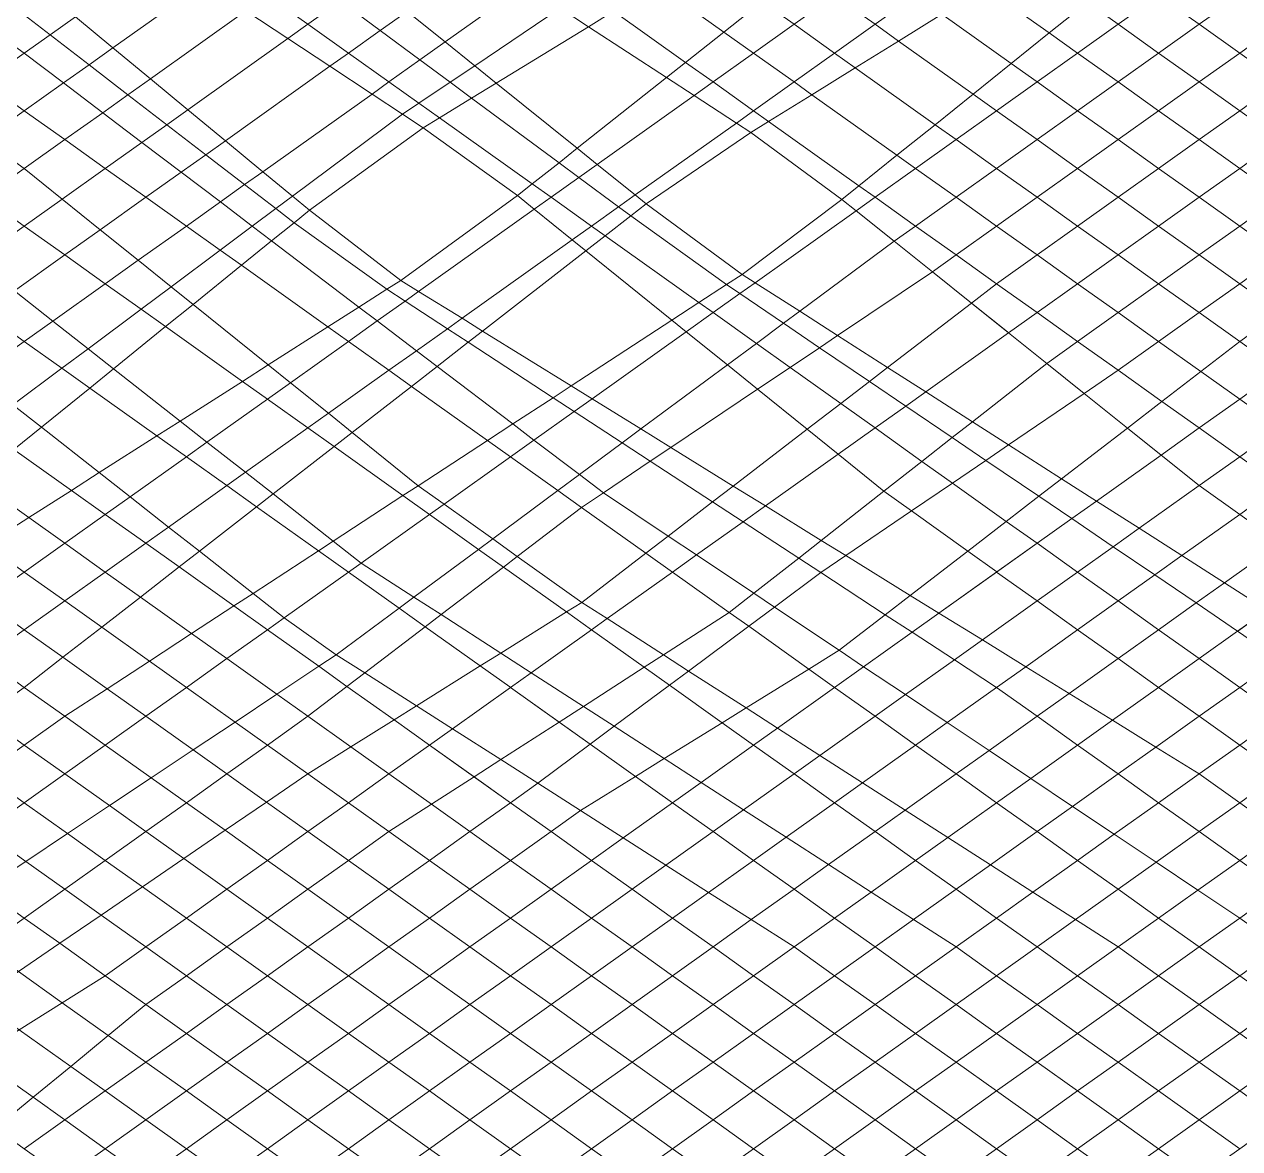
# Model space of a CAD drawing. Header units: millimetres. Extents: x 0 to 143, y 0 to 59.
# Drawn here: x 98.24 to 121.27, y 15.28 to 36.57 of the extents above; entities that cross this region are included whole.
import ezdxf

# ---------------------------------------------------------------- set-up
doc = ezdxf.new("R2010")
doc.units = ezdxf.units.MM
doc.layers.add('Основания', color=130, linetype='Continuous', lineweight=20)

msp = doc.modelspace()

# ---------------------------------------------------------------- linework, layer by layer
at = {"layer": 'Основания', "linetype": 'Continuous', "ltscale": 250}
for points in [[(101.638, 37.349), (100.841, 37.874), (99.207, 36.711), (99.917, 36.125)], [(107.722, 37.309), (106.921, 37.831), (105.492, 36.815), (106.213, 36.236)], [(111.056, 37.826), (110.23, 37.322), (111.494, 36.423), (112.22, 36.998)], [(117.267, 37.776), (116.445, 37.268), (117.658, 36.406), (118.379, 36.985)], [(102.435, 36.824), (101.638, 37.349), (99.917, 36.125), (100.628, 35.539)], [(104.772, 37.394), (104.23, 37.009), (104.983, 36.453), (105.492, 36.815)], [(108.392, 36.873), (107.722, 37.309), (106.213, 36.236), (106.772, 35.786)], [(110.23, 37.322), (109.405, 36.817), (110.768, 35.848), (111.494, 36.423)], [(98.496, 37.298), (97.994, 36.941), (98.731, 36.373), (99.207, 36.711)], [(102.845, 37.116), (102.435, 36.824), (103.233, 36.3), (103.613, 36.57)], [(109.405, 36.817), (108.873, 37.195), (108.392, 36.873), (108.927, 36.525)], [(113.59, 37.116), (112.823, 36.57), (113.59, 36.024), (114.358, 36.57)], [(115.624, 36.761), (115.125, 37.116), (114.358, 36.57), (114.803, 36.253)], [(116.445, 37.268), (115.624, 36.761), (116.936, 35.827), (117.658, 36.406)], [(119.73, 37.116), (118.963, 36.57), (119.73, 36.024), (120.498, 36.57)], [(121.265, 37.116), (120.498, 36.57), (121.265, 36.024), (122.033, 36.57)], [(97.994, 36.941), (97.473, 36.57), (98.24, 36.024), (98.731, 36.373)], [(104.23, 37.009), (103.613, 36.57), (104.38, 36.024), (104.983, 36.453)], [(108.927, 36.525), (108.392, 36.873), (106.772, 35.786), (107.181, 35.457)], [(112.22, 36.998), (111.494, 36.423), (112.055, 36.024), (112.823, 36.57)], [(118.379, 36.985), (117.658, 36.406), (118.195, 36.024), (118.963, 36.57)], [(99.207, 36.711), (98.731, 36.373), (99.467, 35.805), (99.917, 36.125)], [(103.233, 36.3), (102.435, 36.824), (100.628, 35.539), (101.339, 34.953)], [(105.492, 36.815), (104.983, 36.453), (105.735, 35.896), (106.213, 36.236)], [(109.405, 36.817), (108.927, 36.525), (110.407, 35.562), (110.768, 35.848)], [(115.624, 36.761), (114.803, 36.253), (116.215, 35.249), (116.936, 35.827)], [(103.613, 36.57), (103.233, 36.3), (104.03, 35.775), (104.38, 36.024)], [(105.735, 35.896), (104.983, 36.453), (104.38, 36.024), (105.148, 35.478)], [(110.407, 35.562), (108.927, 36.525), (107.181, 35.457), (108.716, 34.223)], [(111.494, 36.423), (110.768, 35.848), (111.288, 35.478), (112.055, 36.024), (112.055, 36.024)], [(112.823, 36.57), (112.055, 36.024), (112.823, 35.478), (113.59, 36.024)], [(114.803, 36.253), (114.358, 36.57), (113.59, 36.024), (113.982, 35.745)], [(118.195, 36.024), (117.658, 36.406), (116.936, 35.827), (117.428, 35.478)], [(118.963, 36.57), (118.195, 36.024), (118.963, 35.478), (119.73, 36.024)], [(120.498, 36.57), (119.73, 36.024), (120.498, 35.478), (121.265, 36.024)], [(98.731, 36.373), (98.24, 36.024), (98.983, 35.461), (99.467, 35.805)], [(104.03, 35.775), (103.233, 36.3), (101.339, 34.953), (102.049, 34.366)], [(106.213, 36.236), (105.735, 35.896), (106.306, 35.474), (106.772, 35.786)], [(116.215, 35.249), (114.803, 36.253), (113.982, 35.745), (115.494, 34.67)], [(98.24, 36.024), (98.24, 36.024), (97.473, 35.478), (98.24, 34.932), (98.983, 35.461)], [(99.917, 36.125), (99.467, 35.805), (100.204, 35.238), (100.628, 35.539)], [(104.38, 36.024), (104.03, 35.775), (104.827, 35.25), (105.148, 35.478)], [(112.055, 36.024), (111.288, 35.478), (112.055, 34.932), (112.823, 35.478)], [(113.982, 35.745), (113.59, 36.024), (112.823, 35.478), (113.161, 35.238)], [(118.195, 36.024), (117.428, 35.478), (118.195, 34.932), (118.963, 35.478)], [(119.73, 36.024), (118.963, 35.478), (119.73, 34.932), (120.498, 35.478)], [(121.265, 36.024), (120.498, 35.478), (121.265, 34.932), (122.033, 35.478)], [(99.467, 35.805), (98.983, 35.461), (99.725, 34.897), (100.204, 35.238)], [(104.827, 35.25), (104.03, 35.775), (102.049, 34.366), (102.76, 33.78)], [(105.735, 35.896), (105.148, 35.478), (105.713, 35.076), (106.306, 35.474)], [(107.181, 35.457), (106.772, 35.786), (106.306, 35.474), (106.715, 35.172)], [(110.768, 35.848), (110.407, 35.562), (110.928, 35.223), (111.288, 35.478), (111.288, 35.478)], [(115.494, 34.67), (113.982, 35.745), (113.161, 35.238), (114.772, 34.092)], [(117.428, 35.478), (116.936, 35.827), (116.215, 35.249), (116.66, 34.932)], [(98.983, 35.461), (98.24, 34.932), (99.008, 34.387), (99.725, 34.897)], [(100.628, 35.539), (100.204, 35.238), (100.941, 34.67), (101.339, 34.953)], [(105.148, 35.478), (104.827, 35.25), (105.406, 34.87), (105.713, 35.076)], [(106.715, 35.172), (106.306, 35.474), (105.713, 35.076), (106.103, 34.799)], [(110.407, 35.562), (108.716, 34.223), (109.095, 33.919), (110.928, 35.223)], [(113.161, 35.238), (112.823, 35.478), (112.055, 34.932), (112.34, 34.73)], [(117.428, 35.478), (116.66, 34.932), (117.428, 34.387), (118.195, 34.932)], [(118.963, 35.478), (118.195, 34.932), (118.963, 34.387), (119.73, 34.932)], [(120.498, 35.478), (119.73, 34.932), (120.498, 34.387), (121.265, 34.932)], [(100.204, 35.238), (99.725, 34.897), (100.468, 34.334), (100.941, 34.67)], [(105.406, 34.87), (104.827, 35.25), (102.76, 33.78), (103.322, 33.316)], [(107.181, 35.457), (106.715, 35.172), (108.37, 33.948), (108.716, 34.223)], [(114.772, 34.092), (113.161, 35.238), (112.34, 34.73), (114.051, 33.513)], [(116.66, 34.932), (116.215, 35.249), (115.494, 34.67), (115.893, 34.387)], [(105.713, 35.076), (105.406, 34.87), (105.798, 34.612), (106.103, 34.799)], [(106.715, 35.172), (106.103, 34.799), (107.863, 33.547), (108.37, 33.948)], [(111.73, 34.701), (110.928, 35.223), (109.095, 33.919), (109.815, 33.339), (110.022, 33.173), (112.004, 34.522)], [(98.24, 34.932), (97.473, 34.387), (98.24, 33.841), (99.008, 34.387)], [(99.725, 34.897), (99.008, 34.387), (99.775, 33.841), (100.468, 34.334)], [(101.339, 34.953), (100.941, 34.67), (101.678, 34.102), (102.049, 34.366)], [(105.798, 34.612), (105.406, 34.87), (103.322, 33.316), (103.644, 33.051)], [(106.103, 34.799), (105.798, 34.612), (107.585, 33.326), (107.863, 33.547)], [(116.66, 34.932), (115.893, 34.387), (116.66, 33.841), (117.428, 34.387)], [(118.195, 34.932), (117.428, 34.387), (118.195, 33.841), (118.963, 34.387)], [(119.73, 34.932), (118.963, 34.387), (119.73, 33.841), (120.498, 34.387)], [(121.265, 34.932), (120.498, 34.387), (121.265, 33.841), (122.033, 34.387)], [(100.941, 34.67), (100.468, 34.334), (101.211, 33.77), (101.678, 34.102)], [(112.004, 34.522), (111.73, 34.701), (109.815, 33.339), (110.022, 33.173)], [(114.051, 33.513), (112.34, 34.73), (112.004, 34.522), (113.73, 33.256)], [(115.893, 34.387), (115.494, 34.67), (114.772, 34.092), (115.125, 33.841)], [(99.008, 34.387), (98.24, 33.841), (98.96, 33.261), (99.775, 33.841)], [(100.468, 34.334), (99.775, 33.841), (100.543, 33.295), (101.211, 33.77)], [(102.049, 34.366), (101.678, 34.102), (102.414, 33.535), (102.76, 33.78)], [(115.893, 34.387), (115.125, 33.841), (115.893, 33.295), (116.66, 33.841)], [(117.428, 34.387), (116.66, 33.841), (117.428, 33.295), (118.195, 33.841)], [(118.963, 34.387), (118.195, 33.841), (118.963, 33.295), (119.73, 33.841)], [(120.498, 34.387), (119.73, 33.841), (120.498, 33.295), (121.265, 33.841)], [(101.678, 34.102), (101.211, 33.77), (101.954, 33.207), (102.414, 33.535)], [(108.716, 34.223), (108.37, 33.948), (108.746, 33.67), (109.095, 33.919)], [(115.125, 33.841), (114.772, 34.092), (114.051, 33.513), (114.358, 33.295)], [(108.37, 33.948), (107.863, 33.547), (108.218, 33.295), (108.746, 33.67)], [(109.095, 33.919), (108.746, 33.67), (109.498, 33.114), (109.815, 33.339)], [(98.24, 33.841), (98.24, 33.841), (97.473, 33.295), (98.24, 32.749), (98.96, 33.261)], [(99.775, 33.841), (98.96, 33.261), (99.68, 32.682), (100.543, 33.295)], [(101.211, 33.77), (100.543, 33.295), (101.31, 32.749), (101.954, 33.207)], [(102.76, 33.78), (102.414, 33.535), (103.005, 33.08), (103.322, 33.316)], [(108.746, 33.67), (108.218, 33.295), (108.985, 32.749), (109.498, 33.114)], [(115.125, 33.841), (114.358, 33.295), (115.125, 32.749), (115.893, 33.295)], [(116.66, 33.841), (115.893, 33.295), (116.66, 32.749), (117.428, 33.295)], [(118.195, 33.841), (117.428, 33.295), (118.195, 32.749), (118.963, 33.295)], [(119.73, 33.841), (118.963, 33.295), (119.73, 32.749), (120.498, 33.295)], [(121.265, 33.841), (120.498, 33.295), (121.265, 32.749), (122.033, 33.295)], [(103.005, 33.08), (102.414, 33.535), (101.954, 33.207), (102.559, 32.747)], [(107.863, 33.547), (107.585, 33.326), (107.902, 33.07), (108.218, 33.295)], [(114.051, 33.513), (113.73, 33.256), (113.999, 33.04), (114.358, 33.295)], [(98.96, 33.261), (98.24, 32.749), (99.008, 32.203), (99.68, 32.682)], [(101.31, 32.749), (100.543, 33.295), (99.68, 32.682), (100.4, 32.102)], [(102.559, 32.747), (101.954, 33.207), (101.31, 32.749), (101.95, 32.294)], [(103.644, 33.051), (103.322, 33.316), (103.005, 33.08), (103.35, 32.813)], [(107.902, 33.07), (107.585, 33.326), (105.372, 31.721), (105.71, 31.512)], [(108.218, 33.295), (107.902, 33.07), (108.621, 32.49), (108.985, 32.749)], [(110.022, 33.173), (109.815, 33.339), (109.498, 33.114), (109.728, 32.944)], [(110.022, 33.173), (109.728, 32.944), (111.541, 31.642), (111.838, 31.835)], [(113.999, 33.04), (113.73, 33.256), (111.838, 31.835), (112.084, 31.678)], [(114.358, 33.295), (113.999, 33.04), (114.721, 32.462), (115.125, 32.749)], [(115.893, 33.295), (115.125, 32.749), (115.893, 32.203), (116.66, 32.749)], [(117.428, 33.295), (116.66, 32.749), (117.428, 32.203), (118.195, 32.749)], [(118.963, 33.295), (118.195, 32.749), (118.963, 32.203), (119.73, 32.749)], [(120.498, 33.295), (119.73, 32.749), (120.498, 32.203), (121.265, 32.749)], [(103.35, 32.813), (103.005, 33.08), (102.559, 32.747), (102.925, 32.47)], [(108.621, 32.49), (107.902, 33.07), (105.71, 31.512), (106.532, 31.004)], [(109.728, 32.944), (109.498, 33.114), (108.985, 32.749), (109.242, 32.566)], [(109.728, 32.944), (109.242, 32.566), (111.02, 31.302), (111.541, 31.642)], [(114.721, 32.462), (113.999, 33.04), (112.084, 31.678), (112.932, 31.137)], [(99.008, 32.203), (98.24, 32.749), (97.322, 32.096), (98.052, 31.524)], [(101.95, 32.294), (101.31, 32.749), (100.4, 32.102), (101.022, 31.602)], [(102.925, 32.47), (102.559, 32.747), (101.95, 32.294), (102.353, 32.007)], [(103.35, 32.813), (102.925, 32.47), (104.579, 31.215), (105.11, 31.554)], [(109.242, 32.566), (108.985, 32.749), (108.621, 32.49), (108.878, 32.283)], [(115.125, 32.749), (114.721, 32.462), (115.443, 31.884), (115.893, 32.203)], [(116.66, 32.749), (115.893, 32.203), (116.66, 31.657), (117.428, 32.203)], [(118.195, 32.749), (117.428, 32.203), (118.195, 31.657), (118.963, 32.203)], [(119.73, 32.749), (118.963, 32.203), (119.73, 31.657), (120.498, 32.203)], [(121.265, 32.749), (120.498, 32.203), (121.265, 31.657), (122.033, 32.203)], [(100.4, 32.102), (99.68, 32.682), (99.008, 32.203), (99.775, 31.657)], [(102.925, 32.47), (102.353, 32.007), (103.992, 30.842), (104.579, 31.215)], [(108.878, 32.283), (108.621, 32.49), (106.532, 31.004), (106.922, 30.763)], [(109.242, 32.566), (108.878, 32.283), (110.508, 30.968), (111.02, 31.302)], [(102.353, 32.007), (101.95, 32.294), (101.022, 31.602), (101.438, 31.267)], [(110.508, 30.968), (108.878, 32.283), (106.922, 30.763), (108.602, 29.725)], [(114.721, 32.462), (112.932, 31.137), (113.648, 30.679), (115.443, 31.884)], [(99.775, 31.657), (99.008, 32.203), (98.052, 31.524), (98.782, 30.951)], [(100.4, 32.102), (99.775, 31.657), (100.452, 31.176), (101.022, 31.602)], [(102.353, 32.007), (101.438, 31.267), (102.862, 30.122), (103.992, 30.842)], [(116.66, 31.657), (115.893, 32.203), (115.443, 31.884), (116.183, 31.292)], [(117.428, 32.203), (116.66, 31.657), (117.428, 31.112), (118.195, 31.657)], [(118.963, 32.203), (118.195, 31.657), (118.963, 31.112), (119.73, 31.657)], [(120.498, 32.203), (119.73, 31.657), (120.498, 31.112), (121.265, 31.657)], [(112.084, 31.678), (111.838, 31.835), (111.541, 31.642), (111.793, 31.471)], [(116.183, 31.292), (115.443, 31.884), (113.648, 30.679), (114.596, 30.073)], [(100.452, 31.176), (99.775, 31.657), (98.782, 30.951), (99.448, 30.428)], [(101.438, 31.267), (101.022, 31.602), (100.452, 31.176), (100.916, 30.846)], [(105.454, 31.33), (105.454, 31.33), (105.11, 31.554), (104.579, 31.215), (104.924, 30.953)], [(105.71, 31.512), (105.372, 31.721), (105.11, 31.554), (105.454, 31.33)], [(111.793, 31.471), (111.541, 31.642), (111.02, 31.302), (111.288, 31.112)], [(112.084, 31.678), (111.793, 31.471), (112.623, 30.909), (112.932, 31.137)], [(118.195, 31.657), (117.428, 31.112), (118.195, 30.566), (118.963, 31.112)], [(119.73, 31.657), (118.963, 31.112), (119.73, 30.566), (120.498, 31.112)], [(121.265, 31.657), (120.498, 31.112), (121.265, 30.566), (122.033, 31.112)], [(98.782, 30.951), (98.052, 31.524), (97.473, 31.112), (98.24, 30.566)], [(106.255, 30.807), (105.454, 31.33), (104.924, 30.953), (105.667, 30.39)], [(105.71, 31.512), (105.454, 31.33), (106.255, 30.807), (106.532, 31.004)], [(112.623, 30.909), (111.793, 31.471), (111.288, 31.112), (112.109, 30.528)], [(100.916, 30.846), (100.452, 31.176), (99.448, 30.428), (99.931, 30.049)], [(101.438, 31.267), (100.916, 30.846), (102.373, 29.81), (102.862, 30.122)], [(104.924, 30.953), (104.924, 30.953), (104.579, 31.215), (103.992, 30.842), (104.38, 30.566)], [(111.288, 31.112), (111.02, 31.302), (110.508, 30.968), (110.779, 30.75)], [(111.288, 31.112), (110.779, 30.75), (111.559, 30.121), (112.109, 30.528)], [(112.932, 31.137), (112.623, 30.909), (113.303, 30.448), (113.648, 30.679)], [(117.428, 31.112), (116.887, 30.728), (117.609, 30.149), (118.195, 30.566), (118.195, 30.566)], [(118.963, 31.112), (118.195, 30.566), (118.963, 30.02), (119.73, 30.566)], [(120.498, 31.112), (119.73, 30.566), (120.528, 29.998), (121.265, 30.566)], [(99.448, 30.428), (98.782, 30.951), (98.24, 30.566), (98.953, 30.059)], [(105.667, 30.39), (104.924, 30.953), (104.38, 30.566), (105.148, 30.02)], [(106.532, 31.004), (106.255, 30.807), (106.648, 30.551), (106.922, 30.763)], [(110.779, 30.75), (110.508, 30.968), (108.602, 29.725), (108.996, 29.482)], [(113.303, 30.448), (112.623, 30.909), (112.109, 30.528), (112.746, 30.074)], [(102.373, 29.81), (100.916, 30.846), (99.931, 30.049), (101.194, 29.059)], [(104.38, 30.566), (104.38, 30.566), (103.992, 30.842), (102.862, 30.122), (103.281, 29.784)], [(106.648, 30.551), (106.255, 30.807), (105.667, 30.39), (106.059, 30.092)], [(106.922, 30.763), (106.648, 30.551), (108.257, 29.5), (108.602, 29.725)], [(110.779, 30.75), (108.996, 29.482), (109.923, 28.909), (111.559, 30.121)], [(113.648, 30.679), (113.303, 30.448), (114.249, 29.807), (114.596, 30.073)], [(117.609, 30.149), (116.887, 30.728), (115.318, 29.612), (116.203, 29.046)], [(98.953, 30.059), (98.24, 30.566), (97.323, 29.914), (98.023, 29.365)], [(99.931, 30.049), (99.448, 30.428), (98.953, 30.059), (99.48, 29.684)], [(105.148, 30.02), (104.38, 30.566), (103.281, 29.784), (104.001, 29.205)], [(106.648, 30.551), (106.059, 30.092), (107.494, 29.003), (108.257, 29.5)], [(112.746, 30.074), (112.109, 30.528), (111.559, 30.121), (112.13, 29.661)], [(113.303, 30.448), (112.746, 30.074), (113.707, 29.391), (114.249, 29.807)], [(118.195, 30.566), (117.609, 30.149), (118.318, 29.582), (118.963, 30.02)], [(119.73, 30.566), (118.963, 30.02), (119.791, 29.431), (120.528, 29.998)], [(105.667, 30.39), (105.148, 30.02), (105.575, 29.716), (106.059, 30.092)], [(99.48, 29.684), (98.953, 30.059), (98.023, 29.365), (98.563, 28.942)], [(99.931, 30.049), (99.48, 29.684), (100.753, 28.778), (101.194, 29.059)], [(103.281, 29.784), (102.862, 30.122), (102.373, 29.81), (102.845, 29.474)], [(105.575, 29.716), (105.148, 30.02), (104.001, 29.205), (104.451, 28.843)], [(106.059, 30.092), (105.575, 29.716), (107.016, 28.691), (107.494, 29.003)], [(111.559, 30.121), (109.923, 28.909), (110.489, 28.56), (112.13, 29.661)], [(112.746, 30.074), (112.13, 29.661), (113.07, 28.902), (113.707, 29.391)], [(115.318, 29.612), (114.596, 30.073), (114.249, 29.807), (114.938, 29.341)], [(118.318, 29.582), (117.609, 30.149), (116.203, 29.046), (116.888, 28.609)], [(118.963, 30.02), (118.963, 30.02), (118.963, 30.02), (118.318, 29.582), (119.137, 28.926), (119.791, 29.431)], [(120.528, 29.998), (119.791, 29.431), (120.498, 28.928), (121.265, 29.474)], [(102.845, 29.474), (102.373, 29.81), (101.194, 29.059), (101.701, 28.661)], [(103.281, 29.784), (102.845, 29.474), (103.613, 28.928), (104.001, 29.205)], [(107.016, 28.691), (105.575, 29.716), (104.451, 28.843), (105.703, 27.835)], [(108.602, 29.725), (108.257, 29.5), (108.656, 29.24), (108.996, 29.482)], [(114.938, 29.341), (114.249, 29.807), (113.707, 29.391), (114.358, 28.928)], [(99.48, 29.684), (98.563, 28.942), (99.66, 28.082), (100.753, 28.778)], [(103.613, 28.928), (102.845, 29.474), (101.701, 28.661), (102.431, 28.088)], [(108.656, 29.24), (108.257, 29.5), (107.494, 29.003), (107.895, 28.699)], [(108.996, 29.482), (108.656, 29.24), (109.567, 28.645), (109.923, 28.909)], [(112.13, 29.661), (110.489, 28.56), (111.672, 27.829), (113.07, 28.902)], [(115.318, 29.612), (114.938, 29.341), (115.818, 28.745), (116.203, 29.046)], [(119.137, 28.926), (118.318, 29.582), (116.888, 28.609), (117.892, 27.967)], [(121.265, 29.474), (120.498, 28.928), (121.265, 28.383), (122.033, 28.928)], [(98.023, 29.365), (97.454, 28.941), (98.043, 28.522), (98.563, 28.942)], [(114.358, 28.928), (113.707, 29.391), (113.07, 28.902), (113.656, 28.43)], [(114.938, 29.341), (114.358, 28.928), (115.246, 28.296), (115.818, 28.745)], [(120.498, 28.928), (119.791, 29.431), (119.137, 28.926), (119.775, 28.415)], [(101.701, 28.661), (101.194, 29.059), (100.753, 28.778), (101.31, 28.383)], [(104.001, 29.205), (103.613, 28.928), (104.108, 28.576), (104.451, 28.843)], [(109.567, 28.645), (108.656, 29.24), (107.895, 28.699), (108.757, 28.046)], [(116.203, 29.046), (115.818, 28.745), (116.454, 28.314), (116.888, 28.609)], [(98.563, 28.942), (98.043, 28.522), (99.134, 27.747), (99.66, 28.082)], [(104.108, 28.576), (103.613, 28.928), (102.431, 28.088), (102.953, 27.679)], [(104.451, 28.843), (104.108, 28.576), (105.414, 27.647), (105.703, 27.835)], [(107.895, 28.699), (107.494, 29.003), (107.016, 28.691), (107.45, 28.383)], [(109.923, 28.909), (109.567, 28.645), (110.099, 28.298), (110.489, 28.56)], [(113.656, 28.43), (113.07, 28.902), (111.672, 27.829), (112.282, 27.453)], [(115.246, 28.296), (114.358, 28.928), (113.656, 28.43), (114.524, 27.73)], [(119.775, 28.415), (119.137, 28.926), (117.892, 27.967), (118.552, 27.545)], [(120.498, 28.928), (119.775, 28.415), (120.498, 27.837), (121.265, 28.383)], [(100.753, 28.778), (99.66, 28.082), (100.244, 27.624), (101.31, 28.383), (101.31, 28.383)], [(101.701, 28.661), (101.31, 28.383), (102.078, 27.837), (102.431, 28.088)], [(107.45, 28.383), (107.016, 28.691), (105.703, 27.835), (106.191, 27.487)], [(107.895, 28.699), (107.45, 28.383), (108.349, 27.743), (108.757, 28.046)], [(110.099, 28.298), (109.567, 28.645), (108.757, 28.046), (109.21, 27.702)], [(110.489, 28.56), (110.099, 28.298), (111.279, 27.528), (111.672, 27.829)], [(115.818, 28.745), (115.246, 28.296), (115.824, 27.885), (116.454, 28.314)], [(117.892, 27.967), (116.888, 28.609), (116.454, 28.314), (117.459, 27.634)], [(98.043, 28.522), (97.325, 27.942), (98.324, 27.231), (99.134, 27.747)], [(102.078, 27.837), (101.31, 28.383), (100.244, 27.624), (100.974, 27.052)], [(119.775, 28.415), (118.552, 27.545), (119.361, 27.028), (120.498, 27.837)], [(121.265, 28.383), (120.498, 27.837), (121.265, 27.291), (122.033, 27.837)], [(115.824, 27.885), (115.246, 28.296), (114.524, 27.73), (115.048, 27.357)], [(116.454, 28.314), (115.824, 27.885), (116.844, 27.16), (117.459, 27.634)], [(97.325, 27.942), (96.607, 27.361), (97.515, 26.715), (98.324, 27.231)], [(99.66, 28.082), (99.134, 27.747), (99.775, 27.291), (100.244, 27.624)], [(102.431, 28.088), (102.078, 27.837), (102.641, 27.436), (102.953, 27.679)], [(109.21, 27.702), (108.757, 28.046), (108.349, 27.743), (108.797, 27.425)], [(116.844, 27.16), (115.824, 27.885), (115.048, 27.357), (116.114, 26.598)], [(118.552, 27.545), (117.892, 27.967), (117.459, 27.634), (118.083, 27.211)], [(99.775, 27.291), (99.775, 27.291), (99.134, 27.747), (98.324, 27.231), (99.008, 26.745)], [(102.641, 27.436), (102.078, 27.837), (100.974, 27.052), (101.558, 26.595)], [(102.953, 27.679), (102.641, 27.436), (103.813, 26.603), (104.092, 26.785)], [(105.915, 27.291), (105.414, 27.647), (104.092, 26.785), (104.62, 26.37)], [(105.703, 27.835), (105.414, 27.647), (105.915, 27.291), (106.191, 27.487)], [(108.797, 27.425), (108.349, 27.743), (107.114, 26.829), (107.58, 26.496)], [(111.672, 27.829), (111.279, 27.528), (111.858, 27.15), (112.282, 27.453)], [(115.048, 27.357), (114.524, 27.73), (113.338, 26.8), (113.806, 26.512)], [(117.459, 27.634), (116.844, 27.16), (117.428, 26.745), (118.083, 27.211)], [(120.498, 27.837), (119.361, 27.028), (120.169, 26.512), (121.265, 27.291)], [(100.244, 27.624), (99.775, 27.291), (100.543, 26.745), (100.974, 27.052)], [(103.813, 26.603), (102.641, 27.436), (101.558, 26.595), (102.576, 25.797)], [(106.191, 27.487), (105.915, 27.291), (106.845, 26.63), (107.114, 26.829)], [(110.016, 26.558), (108.797, 27.425), (107.58, 26.496), (108.801, 25.625)], [(111.858, 27.15), (111.279, 27.528), (110.438, 26.882), (110.975, 26.523)], [(112.282, 27.453), (111.858, 27.15), (112.91, 26.464), (113.338, 26.8)], [(118.552, 27.545), (118.083, 27.211), (118.869, 26.679), (119.361, 27.028)], [(98.324, 27.231), (97.515, 26.715), (98.24, 26.199), (99.008, 26.745)], [(99.775, 27.291), (99.008, 26.745), (99.775, 26.199), (100.543, 26.745)], [(105.915, 27.291), (104.62, 26.37), (105.622, 25.725), (106.845, 26.63)], [(116.114, 26.598), (115.048, 27.357), (113.806, 26.512), (115.025, 25.759)], [(118.869, 26.679), (118.083, 27.211), (117.428, 26.745), (118.195, 26.199)], [(122.033, 26.745), (121.265, 27.291), (120.169, 26.512), (120.978, 25.995)], [(100.974, 27.052), (100.543, 26.745), (101.174, 26.296), (101.558, 26.595)], [(112.91, 26.464), (111.858, 27.15), (110.975, 26.523), (112.06, 25.798)], [(117.428, 26.745), (116.844, 27.16), (116.114, 26.598), (116.667, 26.204)], [(119.361, 27.028), (118.869, 26.679), (119.655, 26.146), (120.169, 26.512)], [(99.008, 26.745), (98.24, 26.199), (99.008, 25.653), (99.775, 26.199)], [(101.174, 26.296), (100.543, 26.745), (99.775, 26.199), (100.44, 25.726)], [(104.092, 26.785), (103.813, 26.603), (104.38, 26.199), (104.62, 26.37)], [(107.114, 26.829), (106.845, 26.63), (107.316, 26.295), (107.58, 26.496)], [(110.975, 26.523), (110.438, 26.882), (110.016, 26.558), (110.52, 26.199)], [(113.806, 26.512), (113.338, 26.8), (112.91, 26.464), (113.331, 26.189)], [(117.428, 26.745), (116.66, 26.199), (117.428, 25.653), (118.195, 26.199)], [(122.8, 26.199), (122.033, 26.745), (120.978, 25.995), (121.786, 25.478)], [(101.558, 26.595), (101.174, 26.296), (102.211, 25.559), (102.576, 25.797)], [(104.38, 26.199), (103.813, 26.603), (102.576, 25.797), (103.165, 25.335)], [(107.316, 26.295), (106.845, 26.63), (105.622, 25.725), (106.135, 25.394)], [(107.58, 26.496), (107.316, 26.295), (108.512, 25.444), (108.801, 25.625)], [(110.52, 26.199), (110.016, 26.558), (108.801, 25.625), (109.28, 25.318)], [(112.06, 25.798), (110.975, 26.523), (110.52, 26.199), (111.596, 25.434)], [(115.025, 25.759), (113.806, 26.512), (113.331, 26.189), (114.55, 25.393)], [(116.667, 26.204), (116.114, 26.598), (115.025, 25.759), (115.568, 25.423)], [(118.869, 26.679), (118.195, 26.199), (118.963, 25.653), (119.655, 26.146)], [(120.169, 26.512), (119.655, 26.146), (120.441, 25.614), (120.978, 25.995)], [(101.174, 26.296), (100.44, 25.726), (101.41, 25.037), (102.211, 25.559)], [(104.62, 26.37), (104.38, 26.199), (105.341, 25.516), (105.622, 25.725)], [(113.331, 26.189), (112.91, 26.464), (112.06, 25.798), (112.452, 25.536)], [(98.24, 26.199), (97.473, 25.653), (98.24, 25.108), (99.008, 25.653)], [(100.44, 25.726), (99.775, 26.199), (99.008, 25.653), (99.707, 25.156)], [(117.428, 25.653), (116.66, 26.199), (115.568, 25.423), (116.39, 24.916)], [(118.195, 26.199), (117.428, 25.653), (118.195, 25.108), (118.963, 25.653)], [(120.441, 25.614), (119.655, 26.146), (118.963, 25.653), (119.73, 25.108)], [(102.576, 25.797), (102.211, 25.559), (102.845, 25.108), (103.165, 25.335)], [(112.452, 25.536), (112.06, 25.798), (111.596, 25.434), (111.964, 25.173)], [(120.978, 25.995), (120.441, 25.614), (121.223, 25.078), (121.228, 25.081), (121.786, 25.478)], [(100.44, 25.726), (99.707, 25.156), (100.609, 24.514), (101.41, 25.037)], [(102.211, 25.559), (101.41, 25.037), (102.078, 24.562), (102.845, 25.108)], [(105.622, 25.725), (105.341, 25.516), (105.834, 25.165), (106.135, 25.394)], [(109.28, 25.318), (108.801, 25.625), (108.512, 25.444), (108.985, 25.108)], [(115.568, 25.423), (115.025, 25.759), (114.55, 25.393), (115.059, 25.061)], [(118.195, 25.108), (117.428, 25.653), (116.39, 24.916), (117.211, 24.408)], [(118.963, 25.653), (118.195, 25.108), (118.963, 24.562), (119.73, 25.108)], [(120.441, 25.614), (119.73, 25.108), (120.498, 24.562), (121.223, 25.078)], [(103.165, 25.335), (102.845, 25.108), (103.819, 24.415), (104.151, 24.635)], [(105.834, 25.165), (105.341, 25.516), (104.151, 24.635), (104.69, 24.292)], [(106.135, 25.394), (105.834, 25.165), (106.879, 24.422), (107.266, 24.665)], [(108.985, 25.108), (108.512, 25.444), (107.266, 24.665), (107.841, 24.294)], [(111.964, 25.173), (111.596, 25.434), (110.349, 24.632), (110.825, 24.326)], [(112.452, 25.536), (111.964, 25.173), (113.101, 24.364), (113.675, 24.719)], [(114.55, 25.393), (113.675, 24.719), (114.141, 24.408), (115.059, 25.061)], [(115.568, 25.423), (115.059, 25.061), (115.86, 24.538), (116.39, 24.916)], [(122.595, 24.962), (121.786, 25.478), (121.223, 25.078), (122.004, 24.542)], [(98.973, 24.586), (98.24, 25.108), (97.473, 24.562), (98.24, 24.016)], [(99.707, 25.156), (98.973, 24.586), (99.808, 23.992), (100.609, 24.514)], [(102.845, 25.108), (102.078, 24.562), (103.026, 23.887), (103.819, 24.415)], [(105.834, 25.165), (104.69, 24.292), (105.67, 23.666), (106.879, 24.422)], [(109.984, 24.397), (108.985, 25.108), (107.841, 24.294), (108.831, 23.656)], [(109.28, 25.318), (108.985, 25.108), (109.984, 24.397), (110.349, 24.632)], [(113.101, 24.364), (111.964, 25.173), (110.825, 24.326), (111.913, 23.628)], [(118.963, 24.562), (118.195, 25.108), (117.211, 24.408), (118.033, 23.901)], [(119.73, 25.108), (118.963, 24.562), (119.73, 24.016), (120.498, 24.562)], [(102.078, 24.562), (101.41, 25.037), (100.609, 24.514), (101.31, 24.016)], [(115.86, 24.538), (115.059, 25.061), (114.141, 24.408), (114.933, 23.879)], [(116.39, 24.916), (115.86, 24.538), (116.66, 24.016), (117.211, 24.408)], [(121.223, 25.078), (120.498, 24.562), (121.265, 24.016), (122.004, 24.542)], [(107.266, 24.665), (106.879, 24.422), (107.439, 24.024), (107.45, 24.016), (107.841, 24.294)], [(114.141, 24.408), (113.675, 24.719), (113.101, 24.364), (113.59, 24.016)], [(97.473, 24.562), (96.705, 24.016), (97.473, 23.47), (98.24, 24.016)], [(98.973, 24.586), (98.24, 24.016), (99.008, 23.47), (99.808, 23.992)], [(101.31, 24.016), (100.609, 24.514), (99.808, 23.992), (100.543, 23.47)], [(102.078, 24.562), (101.31, 24.016), (102.233, 23.36), (103.026, 23.887)], [(104.151, 24.635), (103.819, 24.415), (104.353, 24.035), (104.69, 24.292)], [(107.45, 24.016), (107.45, 24.016), (107.439, 24.024), (106.879, 24.422), (105.67, 23.666), (106.349, 23.233)], [(110.349, 24.632), (109.984, 24.397), (110.462, 24.057), (110.825, 24.326)], [(114.141, 24.408), (113.59, 24.016), (114.358, 23.47), (114.933, 23.879)], [(116.66, 24.016), (115.86, 24.538), (114.933, 23.879), (115.724, 23.351)], [(117.211, 24.408), (116.66, 24.016), (117.428, 23.47), (118.033, 23.901)], [(118.963, 24.562), (118.033, 23.901), (118.854, 23.393), (119.73, 24.016)], [(120.498, 24.562), (119.73, 24.016), (120.498, 23.47), (121.265, 24.016)], [(104.69, 24.292), (104.353, 24.035), (105.246, 23.401), (105.67, 23.666)], [(107.841, 24.294), (107.45, 24.016), (108.372, 23.36), (108.831, 23.656)], [(110.462, 24.057), (109.984, 24.397), (108.831, 23.656), (109.416, 23.279)], [(110.825, 24.326), (110.462, 24.057), (111.461, 23.347), (111.913, 23.628)], [(113.59, 24.016), (113.101, 24.364), (111.913, 23.628), (112.508, 23.246)], [(98.24, 24.016), (97.473, 23.47), (98.24, 22.924), (99.008, 23.47)], [(100.543, 23.47), (99.808, 23.992), (99.008, 23.47), (99.008, 23.47), (99.775, 22.924)], [(101.31, 24.016), (100.543, 23.47), (101.439, 22.832), (102.233, 23.36)], [(104.353, 24.035), (103.613, 23.47), (104.429, 22.89), (105.246, 23.401)], [(108.961, 22.941), (107.45, 24.016), (107.45, 24.016), (106.349, 23.233), (105.915, 22.924), (107.45, 21.833), (107.966, 22.202)], [(108.372, 23.36), (107.45, 24.016), (107.45, 24.016), (106.349, 23.233), (107.265, 22.649)], [(110.462, 24.057), (109.416, 23.279), (110.364, 22.668), (111.461, 23.347)], [(113.59, 24.016), (112.508, 23.246), (113.314, 22.728), (114.358, 23.47)], [(116.66, 24.016), (115.724, 23.351), (116.516, 22.822), (117.428, 23.47)], [(121.265, 24.016), (120.498, 23.47), (121.265, 22.924), (122.033, 23.47)], [(103.613, 23.47), (103.026, 23.887), (102.233, 23.36), (102.845, 22.924)], [(115.724, 23.351), (114.933, 23.879), (114.358, 23.47), (115.125, 22.924)], [(118.854, 23.393), (118.033, 23.901), (117.428, 23.47), (118.195, 22.924)], [(106.349, 23.233), (105.67, 23.666), (105.246, 23.401), (105.915, 22.924)], [(108.831, 23.656), (108.372, 23.36), (108.961, 22.941), (109.416, 23.279)], [(112.508, 23.246), (111.913, 23.628), (111.461, 23.347), (112.055, 22.924)], [(97.473, 23.47), (96.705, 22.924), (97.473, 22.379), (98.24, 22.924)], [(99.008, 23.47), (98.24, 22.924), (99.008, 22.379), (99.775, 22.924)], [(100.543, 23.47), (99.775, 22.924), (100.646, 22.305), (101.439, 22.832)], [(102.233, 23.36), (101.439, 22.832), (102.078, 22.379), (102.845, 22.924)], [(103.613, 23.47), (102.845, 22.924), (103.613, 22.379), (104.429, 22.89)], [(105.915, 22.924), (105.246, 23.401), (104.429, 22.89), (105.148, 22.379)], [(108.961, 22.941), (108.372, 23.36), (107.265, 22.649), (107.966, 22.202)], [(109.416, 23.279), (108.961, 22.941), (109.82, 22.33), (110.364, 22.668)], [(111.461, 23.347), (110.364, 22.668), (111.062, 22.218), (112.055, 22.924)], [(115.125, 22.924), (114.358, 23.47), (113.314, 22.728), (114.121, 22.211)], [(116.516, 22.822), (115.724, 23.351), (115.125, 22.924), (115.893, 22.379)], [(117.428, 23.47), (116.516, 22.822), (117.307, 22.293), (118.195, 22.924)], [(118.854, 23.393), (118.195, 22.924), (118.963, 22.379), (119.676, 22.886)], [(121.265, 22.924), (120.498, 23.47), (119.676, 22.886), (120.498, 22.379)], [(106.349, 23.233), (105.915, 22.924), (106.76, 22.324), (107.265, 22.649)], [(112.508, 23.246), (112.055, 22.924), (112.823, 22.379), (113.314, 22.728)], [(98.24, 22.924), (97.473, 22.379), (98.24, 21.833), (99.008, 22.379)], [(100.646, 22.305), (99.775, 22.924), (99.008, 22.379), (99.853, 21.778)], [(102.078, 22.379), (101.439, 22.832), (100.646, 22.305), (101.31, 21.833)], [(102.845, 22.924), (102.078, 22.379), (102.829, 21.844), (103.613, 22.379)], [(104.429, 22.89), (103.613, 22.379), (104.38, 21.833), (105.148, 22.379)], [(105.915, 22.924), (105.148, 22.379), (105.954, 21.805), (105.954, 21.805), (105.954, 21.805), (106.76, 22.324)], [(108.961, 22.941), (107.966, 22.202), (108.777, 21.684), (109.82, 22.33)], [(112.055, 22.924), (111.062, 22.218), (111.867, 21.699), (112.823, 22.379)], [(115.893, 22.379), (115.125, 22.924), (114.121, 22.211), (114.928, 21.693)], [(117.307, 22.293), (116.516, 22.822), (115.893, 22.379), (116.66, 21.833)], [(118.963, 22.379), (118.195, 22.924), (117.307, 22.293), (118.099, 21.764)], [(121.265, 22.924), (120.498, 22.379), (121.265, 21.833), (122.033, 22.379)], [(110.364, 22.668), (109.82, 22.33), (110.52, 21.833), (111.062, 22.218)], [(114.121, 22.211), (113.314, 22.728), (112.823, 22.379), (113.59, 21.833)], [(97.473, 22.379), (96.705, 21.833), (97.473, 21.287), (98.24, 21.833)], [(102.829, 21.844), (102.078, 22.379), (101.31, 21.833), (102.046, 21.31)], [(105.148, 22.379), (104.38, 21.833), (105.148, 21.287), (105.954, 21.805)], [(113.59, 21.833), (112.823, 22.379), (111.867, 21.699), (112.672, 21.18)], [(116.66, 21.833), (115.893, 22.379), (114.928, 21.693), (115.735, 21.175)], [(118.963, 22.379), (118.099, 21.764), (118.89, 21.236), (119.73, 21.833)], [(120.498, 22.379), (119.73, 21.833), (120.498, 21.287), (121.265, 21.833)], [(100.646, 22.305), (99.853, 21.778), (100.543, 21.287), (101.31, 21.833)], [(107.966, 22.202), (107.45, 21.833), (108.218, 21.287), (108.777, 21.684)], [(109.82, 22.33), (108.777, 21.684), (109.586, 21.168), (110.52, 21.833)], [(111.062, 22.218), (110.52, 21.833), (111.288, 21.287), (111.867, 21.699)], [(114.121, 22.211), (113.59, 21.833), (114.358, 21.287), (114.928, 21.693)], [(118.099, 21.764), (117.307, 22.293), (116.66, 21.833), (117.428, 21.287)], [(99.059, 21.25), (98.24, 21.833), (97.473, 21.287), (98.266, 20.723)], [(100.543, 21.287), (99.853, 21.778), (99.059, 21.25), (99.775, 20.741)], [(101.31, 21.833), (100.543, 21.287), (101.262, 20.775), (102.046, 21.31)], [(104.38, 21.833), (103.613, 21.287), (104.38, 20.741), (105.148, 21.287)], [(107.45, 21.833), (106.683, 21.287), (107.45, 20.741), (108.218, 21.287)], [(108.777, 21.684), (108.218, 21.287), (108.985, 20.741), (109.586, 21.168)], [(110.52, 21.833), (109.586, 21.168), (110.395, 20.652), (111.288, 21.287)], [(111.867, 21.699), (111.288, 21.287), (112.055, 20.741), (112.672, 21.18)], [(113.59, 21.833), (112.672, 21.18), (113.477, 20.661), (114.358, 21.287)], [(114.928, 21.693), (114.358, 21.287), (115.125, 20.741), (115.735, 21.175)], [(117.428, 21.287), (116.66, 21.833), (115.735, 21.175), (116.542, 20.657)], [(118.099, 21.764), (117.428, 21.287), (118.195, 20.741), (118.89, 21.236)], [(120.498, 21.287), (119.73, 21.833), (118.89, 21.236), (119.682, 20.707)], [(121.265, 21.833), (120.498, 21.287), (121.265, 20.741), (122.033, 21.287)], [(98.266, 20.723), (97.473, 21.287), (96.705, 20.741), (97.473, 20.195)], [(99.775, 20.741), (99.059, 21.25), (98.266, 20.723), (99.008, 20.195)], [(100.543, 21.287), (99.775, 20.741), (100.479, 20.241), (101.262, 20.775)], [(103.613, 21.287), (102.845, 20.741), (103.613, 20.195), (104.38, 20.741)], [(105.148, 21.287), (104.38, 20.741), (105.148, 20.195), (105.915, 20.741)], [(106.683, 21.287), (105.915, 20.741), (106.683, 20.195), (107.45, 20.741)], [(108.218, 21.287), (107.45, 20.741), (108.218, 20.195), (108.985, 20.741)], [(111.288, 21.287), (110.395, 20.652), (111.204, 20.136), (112.055, 20.741)], [(115.125, 20.741), (114.358, 21.287), (113.477, 20.661), (114.282, 20.142)], [(118.195, 20.741), (117.428, 21.287), (116.542, 20.657), (117.349, 20.139)], [(118.89, 21.236), (118.195, 20.741), (118.963, 20.195), (119.682, 20.707)], [(120.498, 21.287), (120.498, 21.287), (120.498, 21.287), (119.682, 20.707), (120.473, 20.178), (121.265, 20.741)], [(109.586, 21.168), (108.985, 20.741), (109.753, 20.195), (110.395, 20.652)], [(112.672, 21.18), (112.055, 20.741), (112.823, 20.195), (113.477, 20.661)], [(116.542, 20.657), (115.735, 21.175), (115.125, 20.741), (115.893, 20.195)], [(99.008, 20.195), (98.266, 20.723), (97.473, 20.195), (98.24, 19.649)], [(99.775, 20.741), (99.008, 20.195), (99.695, 19.706), (100.479, 20.241)], [(102.845, 20.741), (102.078, 20.195), (102.845, 19.649), (103.613, 20.195)], [(104.38, 20.741), (103.613, 20.195), (104.38, 19.649), (105.148, 20.195)], [(105.915, 20.741), (105.148, 20.195), (105.915, 19.649), (106.683, 20.195)], [(107.45, 20.741), (106.683, 20.195), (107.45, 19.649), (108.218, 20.195)], [(108.985, 20.741), (108.218, 20.195), (108.985, 19.649), (109.753, 20.195)], [(112.055, 20.741), (111.204, 20.136), (112.013, 19.62), (112.823, 20.195)], [(115.893, 20.195), (115.125, 20.741), (114.282, 20.142), (115.087, 19.623)], [(118.195, 20.741), (117.349, 20.139), (118.156, 19.621), (118.963, 20.195)], [(122.033, 20.195), (121.265, 20.741), (120.473, 20.178), (121.265, 19.649)], [(110.395, 20.652), (109.753, 20.195), (110.52, 19.649), (111.204, 20.136)], [(113.477, 20.661), (112.823, 20.195), (113.59, 19.649), (114.282, 20.142)], [(116.542, 20.657), (115.893, 20.195), (116.66, 19.649), (117.349, 20.139)], [(120.473, 20.178), (119.682, 20.707), (118.963, 20.195), (119.73, 19.649)], [(99.008, 20.195), (98.24, 19.649), (98.912, 19.172), (99.695, 19.706)], [(102.078, 20.195), (101.31, 19.649), (102.078, 19.104), (102.845, 19.649)], [(103.613, 20.195), (102.845, 19.649), (103.613, 19.104), (104.38, 19.649)], [(105.148, 20.195), (104.38, 19.649), (105.148, 19.104), (105.915, 19.649)], [(106.683, 20.195), (105.915, 19.649), (106.683, 19.104), (107.45, 19.649)], [(108.218, 20.195), (107.45, 19.649), (108.218, 19.104), (108.985, 19.649)], [(109.753, 20.195), (108.985, 19.649), (109.753, 19.104), (110.52, 19.649)], [(111.204, 20.136), (110.52, 19.649), (111.288, 19.104), (112.013, 19.62)], [(113.59, 19.649), (112.823, 20.195), (112.013, 19.62), (112.823, 19.104)], [(114.282, 20.142), (113.59, 19.649), (114.358, 19.104), (115.087, 19.623)], [(115.893, 20.195), (115.087, 19.623), (115.893, 19.104), (116.66, 19.649)], [(118.156, 19.621), (117.349, 20.139), (116.66, 19.649), (117.428, 19.104)], [(98.912, 19.172), (98.24, 19.649), (97.473, 19.104), (98.129, 18.637)], [(101.31, 19.649), (100.543, 19.104), (101.31, 18.558), (102.078, 19.104)], [(102.845, 19.649), (102.078, 19.104), (102.845, 18.558), (103.613, 19.104)], [(104.38, 19.649), (103.613, 19.104), (104.38, 18.558), (105.148, 19.104)], [(105.915, 19.649), (105.148, 19.104), (105.915, 18.558), (106.683, 19.104)], [(107.45, 19.649), (106.683, 19.104), (107.45, 18.558), (108.218, 19.104)], [(108.985, 19.649), (108.218, 19.104), (108.985, 18.558), (109.753, 19.104)], [(110.52, 19.649), (109.753, 19.104), (110.52, 18.558), (111.288, 19.104)], [(113.59, 19.649), (112.823, 19.104), (113.59, 18.558), (114.358, 19.104)], [(116.66, 19.649), (115.893, 19.104), (116.66, 18.558), (117.428, 19.104)], [(118.963, 19.104), (118.156, 19.621), (117.428, 19.104), (118.195, 18.558)], [(119.73, 19.649), (118.963, 19.104), (119.73, 18.558), (120.498, 19.104)], [(121.265, 19.649), (120.498, 19.104), (121.265, 18.558), (122.033, 19.104)], [(100.543, 19.104), (99.775, 18.558), (100.543, 18.012), (101.31, 18.558)], [(102.078, 19.104), (101.31, 18.558), (102.078, 18.012), (102.845, 18.558)], [(103.613, 19.104), (102.845, 18.558), (103.613, 18.012), (104.38, 18.558)], [(105.148, 19.104), (104.38, 18.558), (105.148, 18.012), (105.915, 18.558)], [(106.683, 19.104), (105.915, 18.558), (106.683, 18.012), (107.45, 18.558)], [(108.218, 19.104), (107.45, 18.558), (108.218, 18.012), (108.985, 18.558)], [(109.753, 19.104), (108.985, 18.558), (109.753, 18.012), (110.52, 18.558)], [(111.288, 19.104), (110.52, 18.558), (111.288, 18.012), (112.055, 18.558)], [(112.823, 19.104), (112.055, 18.558), (112.823, 18.012), (113.59, 18.558)], [(114.358, 19.104), (113.59, 18.558), (114.358, 18.012), (115.125, 18.558)], [(115.893, 19.104), (115.125, 18.558), (115.893, 18.012), (116.66, 18.558)], [(117.428, 19.104), (116.66, 18.558), (117.428, 18.012), (118.195, 18.558)], [(118.963, 19.104), (118.195, 18.558), (118.963, 18.012), (119.73, 18.558)], [(120.498, 19.104), (119.73, 18.558), (120.498, 18.012), (121.265, 18.558)], [(98.959, 18.046), (98.129, 18.637), (97.345, 18.103), (98.143, 17.535)], [(100.543, 18.012), (99.775, 18.558), (98.959, 18.046), (99.831, 17.426)], [(101.31, 18.558), (100.543, 18.012), (101.31, 17.466), (102.078, 18.012)], [(102.845, 18.558), (102.078, 18.012), (102.845, 17.466), (103.613, 18.012)], [(104.38, 18.558), (103.613, 18.012), (104.38, 17.466), (105.148, 18.012)], [(105.915, 18.558), (105.148, 18.012), (105.915, 17.466), (106.683, 18.012)], [(107.45, 18.558), (106.683, 18.012), (107.45, 17.466), (108.218, 18.012)], [(108.985, 18.558), (108.218, 18.012), (108.985, 17.466), (109.753, 18.012)], [(110.52, 18.558), (109.753, 18.012), (110.52, 17.466), (111.288, 18.012)], [(112.055, 18.558), (111.288, 18.012), (112.055, 17.466), (112.823, 18.012)], [(113.59, 18.558), (112.823, 18.012), (113.59, 17.466), (114.358, 18.012)], [(115.125, 18.558), (114.358, 18.012), (115.125, 17.466), (115.893, 18.012)], [(116.66, 18.558), (115.893, 18.012), (116.66, 17.466), (117.428, 18.012)], [(118.195, 18.558), (117.428, 18.012), (118.195, 17.466), (118.963, 18.012)], [(119.73, 18.558), (118.963, 18.012), (119.73, 17.466), (120.498, 18.012)], [(121.265, 18.558), (120.498, 18.012), (121.265, 17.466), (122.033, 18.012)], [(98.959, 18.046), (98.143, 17.535), (99.12, 16.84), (99.831, 17.426)], [(102.078, 18.012), (101.31, 17.466), (102.078, 16.92), (102.845, 17.466)], [(103.613, 18.012), (102.845, 17.466), (103.613, 16.92), (104.38, 17.466)], [(105.148, 18.012), (104.38, 17.466), (105.148, 16.92), (105.915, 17.466)], [(106.683, 18.012), (105.915, 17.466), (106.683, 16.92), (107.45, 17.466)], [(108.218, 18.012), (107.45, 17.466), (108.218, 16.92), (108.985, 17.466)], [(109.753, 18.012), (108.985, 17.466), (109.753, 16.92), (110.52, 17.466)], [(111.288, 18.012), (110.52, 17.466), (111.288, 16.92), (112.055, 17.466)], [(112.823, 18.012), (112.055, 17.466), (112.823, 16.92), (113.59, 17.466)], [(114.358, 18.012), (113.59, 17.466), (114.358, 16.92), (115.125, 17.466)], [(115.893, 18.012), (115.125, 17.466), (115.893, 16.92), (116.66, 17.466)], [(117.428, 18.012), (116.66, 17.466), (117.428, 16.92), (118.195, 17.466)], [(118.963, 18.012), (118.195, 17.466), (118.963, 16.92), (119.73, 17.466)], [(120.498, 18.012), (119.73, 17.466), (120.498, 16.92), (121.265, 17.466)], [(99.12, 16.84), (98.143, 17.535), (97.327, 17.024), (98.408, 16.255)], [(101.31, 17.466), (100.543, 16.92), (101.31, 16.375), (102.078, 16.92)], [(102.845, 17.466), (102.078, 16.92), (102.845, 16.375), (103.613, 16.92)], [(104.38, 17.466), (103.613, 16.92), (104.38, 16.375), (105.148, 16.92)], [(105.915, 17.466), (105.148, 16.92), (105.915, 16.375), (106.683, 16.92)], [(107.45, 17.466), (106.683, 16.92), (107.45, 16.375), (108.218, 16.92)], [(108.985, 17.466), (108.218, 16.92), (108.985, 16.375), (109.753, 16.92)], [(110.52, 17.466), (109.753, 16.92), (110.52, 16.375), (111.288, 16.92)], [(112.055, 17.466), (111.288, 16.92), (112.055, 16.375), (112.823, 16.92)], [(113.59, 17.466), (112.823, 16.92), (113.59, 16.375), (114.358, 16.92)], [(115.125, 17.466), (114.358, 16.92), (115.125, 16.375), (115.893, 16.92)], [(116.66, 17.466), (115.893, 16.92), (116.66, 16.375), (117.428, 16.92)], [(118.195, 17.466), (117.428, 16.92), (118.195, 16.375), (118.963, 16.92)], [(119.73, 17.466), (118.963, 16.92), (119.73, 16.375), (120.498, 16.92)], [(121.265, 17.466), (120.498, 16.92), (121.265, 16.375), (122.033, 16.92)], [(98.408, 16.255), (97.327, 17.024), (96.511, 16.512), (97.697, 15.669)], [(100.543, 16.92), (99.775, 16.375), (100.543, 15.829), (101.31, 16.375)], [(102.078, 16.92), (101.31, 16.375), (102.078, 15.829), (102.845, 16.375)], [(103.613, 16.92), (102.845, 16.375), (103.613, 15.829), (104.38, 16.375)], [(105.148, 16.92), (104.38, 16.375), (105.148, 15.829), (105.915, 16.375)], [(106.683, 16.92), (105.915, 16.375), (106.683, 15.829), (107.45, 16.375)], [(108.218, 16.92), (107.45, 16.375), (108.218, 15.829), (108.985, 16.375)], [(109.753, 16.92), (108.985, 16.375), (109.753, 15.829), (110.52, 16.375)], [(111.288, 16.92), (110.52, 16.375), (111.288, 15.829), (112.055, 16.375)], [(112.823, 16.92), (112.055, 16.375), (112.823, 15.829), (113.59, 16.375)], [(114.358, 16.92), (113.59, 16.375), (114.358, 15.829), (115.125, 16.375)], [(115.893, 16.92), (115.125, 16.375), (115.893, 15.829), (116.66, 16.375)], [(117.428, 16.92), (116.66, 16.375), (117.428, 15.829), (118.195, 16.375)], [(118.963, 16.92), (118.195, 16.375), (118.963, 15.829), (119.73, 16.375)], [(120.498, 16.92), (119.73, 16.375), (120.498, 15.829), (121.265, 16.375)], [(99.775, 16.375), (99.008, 15.829), (99.775, 15.283), (100.543, 15.829)], [(101.31, 16.375), (100.543, 15.829), (101.31, 15.283), (102.078, 15.829)], [(102.845, 16.375), (102.078, 15.829), (102.845, 15.283), (103.613, 15.829)], [(104.38, 16.375), (103.613, 15.829), (104.38, 15.283), (105.148, 15.829)], [(105.915, 16.375), (105.148, 15.829), (105.915, 15.283), (106.683, 15.829)], [(107.45, 16.375), (106.683, 15.829), (107.45, 15.283), (108.218, 15.829)], [(108.985, 16.375), (108.218, 15.829), (108.985, 15.283), (109.753, 15.829)], [(110.52, 16.375), (109.753, 15.829), (110.52, 15.283), (111.288, 15.829)], [(112.055, 16.375), (111.288, 15.829), (112.055, 15.283), (112.823, 15.829)], [(113.59, 16.375), (112.823, 15.829), (113.59, 15.283), (114.358, 15.829)], [(115.125, 16.375), (114.358, 15.829), (115.125, 15.283), (115.893, 15.829)], [(116.66, 16.375), (115.893, 15.829), (116.66, 15.283), (117.428, 15.829)], [(118.195, 16.375), (117.428, 15.829), (118.195, 15.283), (118.963, 15.829)], [(119.73, 16.375), (118.963, 15.829), (119.73, 15.283), (120.498, 15.829)], [(121.265, 16.375), (120.498, 15.829), (121.265, 15.283), (122.033, 15.829)], [(98.408, 16.255), (97.697, 15.669), (98.24, 15.283), (99.008, 15.829)], [(99.008, 15.829), (98.24, 15.283), (99.008, 14.737), (99.775, 15.283)], [(100.543, 15.829), (99.775, 15.283), (100.543, 14.737), (101.31, 15.283)], [(102.078, 15.829), (101.31, 15.283), (102.078, 14.737), (102.845, 15.283)], [(103.613, 15.829), (102.845, 15.283), (103.613, 14.737), (104.38, 15.283)], [(105.148, 15.829), (104.38, 15.283), (105.148, 14.737), (105.915, 15.283)], [(106.683, 15.829), (105.915, 15.283), (106.683, 14.737), (107.45, 15.283)], [(108.218, 15.829), (107.45, 15.283), (108.218, 14.737), (108.985, 15.283)], [(109.753, 15.829), (108.985, 15.283), (109.753, 14.737), (110.52, 15.283)], [(111.288, 15.829), (110.52, 15.283), (111.288, 14.737), (112.055, 15.283)], [(112.823, 15.829), (112.055, 15.283), (112.823, 14.737), (113.59, 15.283)], [(114.358, 15.829), (113.59, 15.283), (114.358, 14.737), (115.125, 15.283)], [(115.893, 15.829), (115.125, 15.283), (115.893, 14.737), (116.66, 15.283)], [(117.428, 15.829), (116.66, 15.283), (117.428, 14.737), (118.195, 15.283)], [(118.963, 15.829), (118.195, 15.283), (118.963, 14.737), (119.73, 15.283)], [(120.498, 15.829), (119.73, 15.283), (120.498, 14.737), (121.265, 15.283)]]:
    msp.add_lwpolyline(points, close=True, dxfattribs=at)
for points in [[(111.73, 34.701), (112.055, 34.932), (111.288, 35.478), (110.928, 35.223), (111.73, 34.701)], [(112.004, 34.522), (112.34, 34.73), (112.055, 34.932), (111.73, 34.701), (112.004, 34.522)], [(105.372, 31.721), (103.644, 33.051), (103.35, 32.813), (105.11, 31.554), (105.372, 31.721)], [(116.183, 31.292), (116.66, 31.657), (117.428, 31.112), (116.887, 30.728), (116.183, 31.292)], [(116.865, 30.745), (116.183, 31.292), (114.596, 30.073), (115.318, 29.612), (116.887, 30.728)], [(122.033, 30.02), (121.265, 30.566), (120.528, 29.998), (121.265, 29.474), (122.033, 30.02)], [(110.438, 26.882), (109.21, 27.702), (108.797, 27.425), (110.016, 26.558), (110.438, 26.882)], [(98.24, 25.108), (99.008, 25.653), (99.707, 25.156), (98.973, 24.586), (98.24, 25.108)], [(103.026, 23.887), (103.819, 24.415), (104.353, 24.035), (103.613, 23.47), (103.026, 23.887)], [(119.676, 22.886), (120.498, 23.47), (119.73, 24.016), (118.854, 23.393), (119.676, 22.886)], [(119.73, 21.833), (120.498, 22.379), (119.676, 22.886), (118.963, 22.379), (119.73, 21.833)], [(99.008, 22.379), (99.853, 21.778), (99.059, 21.25), (98.24, 21.833), (99.008, 22.379)], [(104.38, 21.833), (103.613, 22.379), (102.829, 21.844), (103.613, 21.287), (104.38, 21.833)], [(106.683, 21.287), (107.45, 21.833), (106.76, 22.324), (105.954, 21.805), (106.683, 21.287)], [(103.613, 21.287), (102.829, 21.844), (102.046, 21.31), (102.845, 20.741), (103.613, 21.287)], [(106.683, 21.287), (105.915, 20.741), (105.148, 21.287), (105.954, 21.805), (106.683, 21.287)], [(102.845, 20.741), (102.046, 21.31), (101.262, 20.775), (102.078, 20.195), (102.845, 20.741)], [(102.078, 20.195), (101.262, 20.775), (100.479, 20.241), (101.31, 19.649), (102.078, 20.195)], [(101.31, 19.649), (100.479, 20.241), (99.695, 19.706), (100.543, 19.104), (101.31, 19.649)], [(118.963, 19.104), (119.73, 19.649), (118.963, 20.195), (118.156, 19.621), (118.963, 19.104)], [(120.498, 19.104), (121.265, 19.649), (120.473, 20.178), (119.73, 19.649), (120.498, 19.104)], [(100.543, 19.104), (99.695, 19.706), (98.912, 19.172), (99.775, 18.558), (100.543, 19.104)], [(112.055, 18.558), (112.823, 19.104), (112.013, 19.62), (111.288, 19.104), (112.055, 18.558)], [(115.125, 18.558), (115.893, 19.104), (115.087, 19.623), (114.358, 19.104), (115.125, 18.558)], [(99.775, 18.558), (98.912, 19.172), (98.129, 18.637), (98.959, 18.046), (99.775, 18.558)], [(100.543, 16.92), (101.31, 17.466), (100.543, 18.012), (99.831, 17.426), (100.543, 16.92)], [(99.775, 16.375), (100.543, 16.92), (99.831, 17.426), (99.12, 16.84), (99.775, 16.375)], [(99.008, 15.829), (99.775, 16.375), (99.12, 16.84), (98.408, 16.255), (99.008, 15.829)]]:
    msp.add_lwpolyline(points, dxfattribs=at)

doc.saveas('drawing.dxf')
